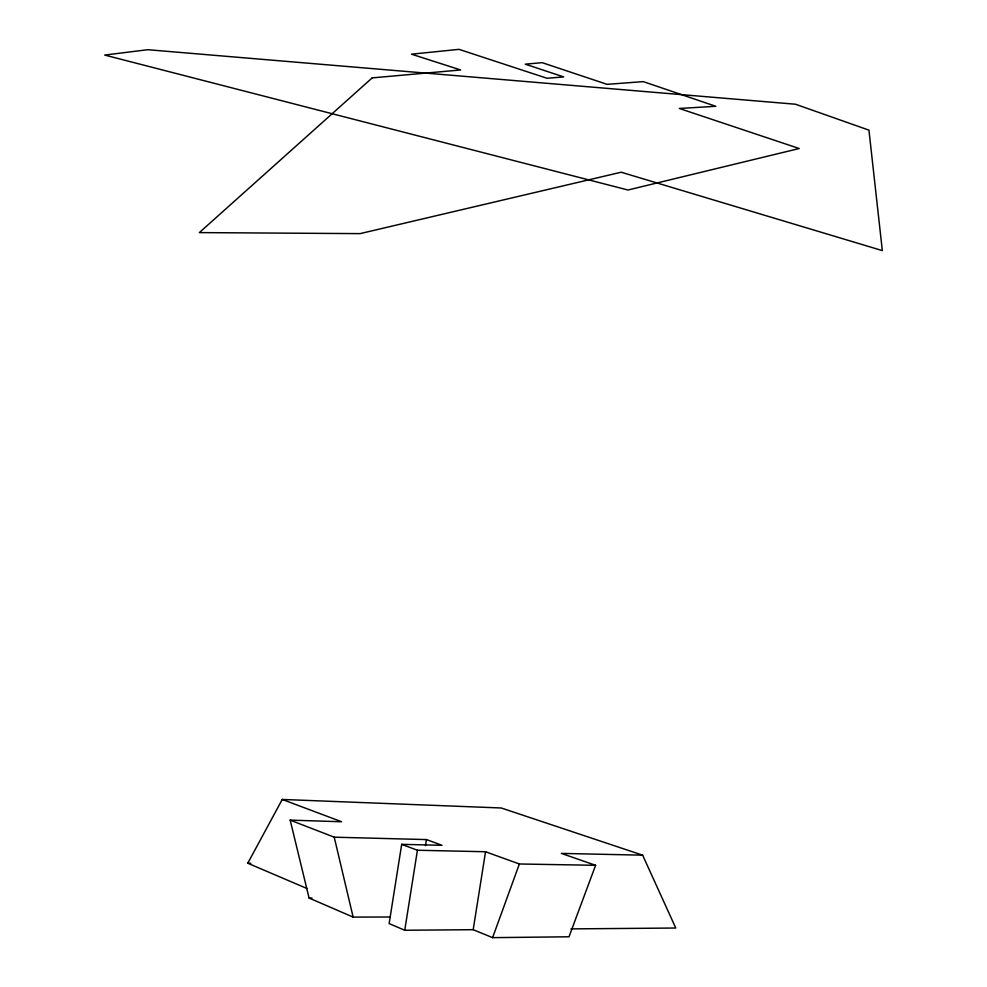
<?xml version="1.0" encoding="UTF-8"?>
<svg xmlns="http://www.w3.org/2000/svg" width="987" height="987" viewBox="0 0 987 987"><rect width="100%" height="100%" fill="white"/><g stroke="black" fill="none" stroke-linecap="round" stroke-linejoin="round"><path stroke-width="1.48" d="M389.779 916.997L353.136 917.108L309.079 898.047L290.178 820.123L334.223 837.186L426.458 839.579L442.04 845.304L401.684 844.341L389.137 923.585L404.744 930.26L473.192 929.692L492.599 937.65L569.018 936.786L595.593 865.315L561.332 853.397L642.636 855.174L675.762 928.027L570.93 928.89M404.744 930.26L417.427 850.251L401.684 844.341M425.496 845.649L426.458 839.579M473.192 929.692L485.542 851.744L417.427 850.251M492.599 937.65L519.372 863.983L595.593 865.315M306.957 888.497L247.774 863.23L282.233 799.445L501.236 807.983L642.636 855.174M309.079 898.047L311.991 898.059M247.774 863.23L250.846 863.267M290.178 820.123L341.601 821.752L282.233 799.445M485.542 851.744L519.372 863.983M334.223 837.186L353.136 917.108M372.161 77.899L199.362 232.599L360.095 233.623L621.168 172.219L882.329 250.599L868.942 130.148L795.485 104.227L147.779 49.708L104.671 55.062L627.979 190.01L799.223 148.519L679.315 108.471L715.809 106.3L643.29 81.625L607.079 84.339L542.159 62.662L525.257 64.167L563.737 76.924L547.045 78.269L459.004 49.35L411.493 54.186L460.67 69.966L372.161 77.899"/></g></svg>
